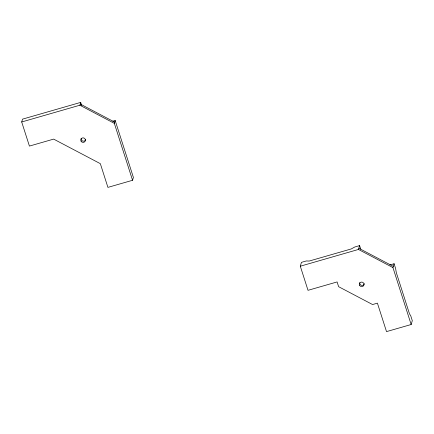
<?xml version="1.0" encoding="UTF-8"?>
<svg xmlns="http://www.w3.org/2000/svg" width="434" height="434" viewBox="0 0 434 434"><rect width="100%" height="100%" fill="white"/><g stroke="black" fill="none" stroke-linecap="round" stroke-linejoin="round"><path stroke-width="0.65" d="M112.759 121.222L115.184 120.522L133.401 177.452L132.56 180.284L107.92 187.379L100.33 163.661L53.653 139.108L29.42 146.084L21.7 121.97L22.541 119.138L80.702 102.386L81.717 105.56M21.7 121.97L79.867 105.218L80.702 102.386M132.56 180.284L114.343 123.359L115.184 120.522M389.982 264.924L394.083 263.742L395.602 268.489L396.313 272.661L409.468 313.777L410.781 315.93L412.3 320.672L411.161 324.518L386.52 331.614L377.412 303.149L372.567 304.543L338.618 286.69L337.099 281.943L308.015 290.319L300.301 266.205L301.44 262.358L306.285 260.964L309.22 261.046L351.225 248.948L354.757 247.006L359.602 245.606L360.741 249.165M300.301 266.205L358.462 249.452L359.602 245.606M411.161 324.518L392.944 267.588L394.083 263.742M358.826 248.237L393.302 266.373M358.462 249.452L392.944 267.588M80.225 104.008L114.701 122.144M79.867 105.218L114.343 123.359M85.726 139.444A2.333 2.262 16.5 0 1 82.948 141.115A2.333 2.262 16.5 0 1 81.185 138.381M364.327 283.679A2.333 2.262 16.5 0 1 361.544 285.35A2.333 2.262 16.5 0 1 359.781 282.61M81.131 141.31A2.333 2.262 16.5 0 0 85.156 141.213A2.333 2.262 16.5 0 0 82.997 137.86A2.333 2.262 16.5 0 0 81.131 141.31M359.726 285.539A2.333 2.262 16.5 0 0 363.757 285.442A2.333 2.262 16.5 0 0 361.598 282.095A2.333 2.262 16.5 0 0 359.726 285.539"/></g></svg>
